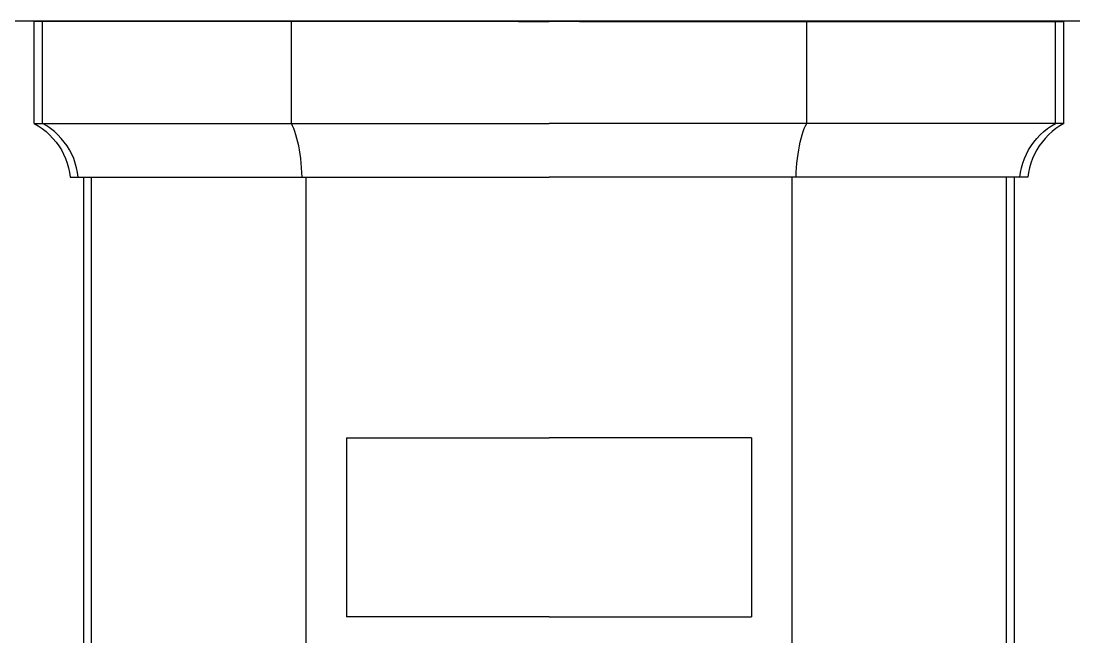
# Model space of a CAD drawing. Header units: millimetres. Extents: x -11840 to 12480, y -4119 to 5972.
# Drawn here: x -5337.3 to -5102.1, y -87 to 50.6 of the extents above; entities that cross this region are included whole.
import ezdxf

# ---------------------------------------------------------------- set-up
doc = ezdxf.new("R2010")
doc.units = ezdxf.units.MM

msp = doc.modelspace()

# ---------------------------------------------------------------- linework, layer by layer
at = {"color": 250, "true_color": 0x333333}
msp.add_line((-4859.71, 50.55), (-10315.52, 50.55), dxfattribs=at)
msp.add_line((-4859.71, 50.55), (-10315.52, 50.55), dxfattribs=at)
at = {"color": 251, "true_color": 0x666666}
for p, q in [((-5332.46, 50.48), (-5334.34, 50.48)), ((-5334.34, 27.68), (-5334.34, 50.48)), ((-5332.46, 50.48), (-5334.34, 50.48)), ((-5334.34, 27.68), (-5334.34, 50.48)), ((-5332.46, 27.68), (-5332.46, 50.48)), ((-5276.9, 50.48), (-5332.46, 50.48)), ((-5332.46, 27.68), (-5332.46, 50.48)), ((-5276.9, 50.48), (-5332.46, 50.48)), ((-5276.9, 27.68), (-5276.9, 50.48)), ((-5271.19, 50.48), (-5276.9, 50.48)), ((-5271.19, 50.48), (-5276.9, 50.48)), ((-5276.9, 27.68), (-5276.9, 50.48)), ((-5265.24, 50.48), (-5271.19, 50.48)), ((-5265.24, 50.48), (-5271.19, 50.48)), ((-5259.08, 50.48), (-5265.24, 50.48)), ((-5259.08, 50.48), (-5265.24, 50.48)), ((-5252.74, 50.48), (-5259.08, 50.48)), ((-5252.74, 50.48), (-5259.08, 50.48)), ((-5246.25, 50.48), (-5252.74, 50.48)), ((-5246.25, 50.48), (-5252.74, 50.48)), ((-5239.63, 50.48), (-5246.25, 50.48)), ((-5239.63, 50.48), (-5246.25, 50.48)), ((-5232.92, 50.48), (-5239.63, 50.48)), ((-5232.92, 50.48), (-5239.63, 50.48)), ((-5226.15, 50.48), (-5232.92, 50.48)), ((-5226.15, 50.48), (-5232.92, 50.48)), ((-5226.15, 50.48), (-5219.34, 50.48)), ((-5226.15, 50.48), (-5219.34, 50.48)), ((-5212.54, 50.48), (-5219.34, 50.48)), ((-5212.54, 50.48), (-5219.34, 50.48)), ((-5212.54, 50.48), (-5205.77, 50.48)), ((-5212.54, 50.48), (-5205.77, 50.48)), ((-5205.77, 50.48), (-5199.06, 50.48)), ((-5205.77, 50.48), (-5199.06, 50.48)), ((-5199.06, 50.48), (-5192.44, 50.48)), ((-5199.06, 50.48), (-5192.44, 50.48)), ((-5192.44, 50.48), (-5185.95, 50.48)), ((-5192.44, 50.48), (-5185.95, 50.48)), ((-5185.95, 50.48), (-5179.61, 50.48)), ((-5185.95, 50.48), (-5179.61, 50.48)), ((-5179.61, 50.48), (-5173.45, 50.48)), ((-5179.61, 50.48), (-5173.45, 50.48)), ((-5173.45, 50.48), (-5167.5, 50.48)), ((-5173.45, 50.48), (-5167.5, 50.48)), ((-5167.5, 50.48), (-5161.79, 50.48)), ((-5167.5, 50.48), (-5161.79, 50.48)), ((-5161.79, 50.48), (-5106.23, 50.48)), ((-5161.79, 27.68), (-5161.79, 50.48)), ((-5161.79, 27.68), (-5161.79, 50.48)), ((-5161.79, 50.48), (-5106.23, 50.48)), ((-5106.23, 27.68), (-5106.23, 50.48)), ((-5106.23, 50.48), (-5104.34, 50.48)), ((-5106.23, 50.48), (-5104.34, 50.48)), ((-5106.23, 27.68), (-5106.23, 50.48)), ((-5104.34, 27.68), (-5104.34, 50.48)), ((-5104.34, 27.68), (-5104.34, 50.48)), ((-5334.34, 27.68), (-5332.46, 27.68)), ((-5334.34, 27.68), (-5333.42, 27.14)), ((-5334.34, 27.68), (-5332.46, 27.68)), ((-5334.34, 27.68), (-5333.42, 27.14)), ((-5333.42, 27.14), (-5332.53, 26.53)), ((-5333.42, 27.14), (-5332.53, 26.53)), ((-5332.53, 26.53), (-5331.69, 25.86)), ((-5332.53, 26.53), (-5331.69, 25.86)), ((-5331.55, 27.14), (-5332.46, 27.68)), ((-5331.55, 27.14), (-5332.46, 27.68)), ((-5332.46, 27.68), (-5276.9, 27.68)), ((-5332.46, 27.68), (-5276.9, 27.68)), ((-5330.67, 26.53), (-5331.55, 27.14)), ((-5330.67, 26.53), (-5331.55, 27.14)), ((-5329.83, 25.86), (-5330.67, 26.53)), ((-5329.83, 25.86), (-5330.67, 26.53)), ((-5276.62, 27.14), (-5276.9, 27.68)), ((-5276.9, 27.68), (-5271.19, 27.68)), ((-5276.9, 27.68), (-5271.19, 27.68)), ((-5276.62, 27.14), (-5276.9, 27.68)), ((-5276.36, 26.53), (-5276.62, 27.14)), ((-5276.36, 26.53), (-5276.62, 27.14)), ((-5276.11, 25.86), (-5276.36, 26.53)), ((-5276.11, 25.86), (-5276.36, 26.53)), ((-5271.19, 27.68), (-5265.24, 27.68)), ((-5271.19, 27.68), (-5265.24, 27.68)), ((-5265.24, 27.68), (-5259.08, 27.68)), ((-5265.24, 27.68), (-5259.08, 27.68)), ((-5259.08, 27.68), (-5252.74, 27.68)), ((-5259.08, 27.68), (-5252.74, 27.68)), ((-5252.74, 27.68), (-5246.25, 27.68)), ((-5252.74, 27.68), (-5246.25, 27.68)), ((-5246.25, 27.68), (-5239.63, 27.68)), ((-5246.25, 27.68), (-5239.63, 27.68)), ((-5239.63, 27.68), (-5232.92, 27.68)), ((-5239.63, 27.68), (-5232.92, 27.68)), ((-5232.92, 27.68), (-5226.15, 27.68)), ((-5232.92, 27.68), (-5226.15, 27.68)), ((-5226.15, 27.68), (-5219.34, 27.68)), ((-5226.15, 27.68), (-5219.34, 27.68)), ((-5212.54, 27.68), (-5219.34, 27.68)), ((-5212.54, 27.68), (-5219.34, 27.68)), ((-5205.77, 27.68), (-5212.54, 27.68)), ((-5205.77, 27.68), (-5212.54, 27.68)), ((-5199.06, 27.68), (-5205.77, 27.68)), ((-5199.06, 27.68), (-5205.77, 27.68)), ((-5192.44, 27.68), (-5199.06, 27.68)), ((-5192.44, 27.68), (-5199.06, 27.68)), ((-5185.95, 27.68), (-5192.44, 27.68)), ((-5185.95, 27.68), (-5192.44, 27.68)), ((-5179.61, 27.68), (-5185.95, 27.68)), ((-5179.61, 27.68), (-5185.95, 27.68)), ((-5173.45, 27.68), (-5179.61, 27.68)), ((-5173.45, 27.68), (-5179.61, 27.68)), ((-5167.5, 27.68), (-5173.45, 27.68)), ((-5167.5, 27.68), (-5173.45, 27.68)), ((-5161.79, 27.68), (-5167.5, 27.68)), ((-5161.79, 27.68), (-5167.5, 27.68)), ((-5162.58, 25.86), (-5162.33, 26.53)), ((-5162.58, 25.86), (-5162.33, 26.53)), ((-5162.33, 26.53), (-5162.07, 27.14)), ((-5162.33, 26.53), (-5162.07, 27.14)), ((-5162.07, 27.14), (-5161.79, 27.68)), ((-5162.07, 27.14), (-5161.79, 27.68)), ((-5106.23, 27.68), (-5161.79, 27.68)), ((-5106.23, 27.68), (-5161.79, 27.68)), ((-5108.85, 25.86), (-5108.02, 26.53)), ((-5108.85, 25.86), (-5108.02, 26.53)), ((-5108.02, 26.53), (-5107.14, 27.14)), ((-5108.02, 26.53), (-5107.14, 27.14)), ((-5107.14, 27.14), (-5106.23, 27.68)), ((-5107.14, 27.14), (-5106.23, 27.68)), ((-5106.16, 26.53), (-5107, 25.86)), ((-5106.16, 26.53), (-5107, 25.86)), ((-5104.34, 27.68), (-5106.23, 27.68)), ((-5104.34, 27.68), (-5106.23, 27.68)), ((-5105.27, 27.14), (-5106.16, 26.53)), ((-5105.27, 27.14), (-5106.16, 26.53)), ((-5104.34, 27.68), (-5105.27, 27.14)), ((-5104.34, 27.68), (-5105.27, 27.14)), ((-5331.69, 25.86), (-5330.9, 25.14)), ((-5331.69, 25.86), (-5330.9, 25.14)), ((-5330.9, 25.14), (-5330.15, 24.36)), ((-5330.9, 25.14), (-5330.15, 24.36)), ((-5330.15, 24.36), (-5329.47, 23.54)), ((-5330.15, 24.36), (-5329.47, 23.54)), ((-5329.05, 25.14), (-5329.83, 25.86)), ((-5329.05, 25.14), (-5329.83, 25.86)), ((-5329.47, 23.54), (-5328.84, 22.67)), ((-5329.47, 23.54), (-5328.84, 22.67)), ((-5328.31, 24.36), (-5329.05, 25.14)), ((-5328.31, 24.36), (-5329.05, 25.14)), ((-5327.63, 23.54), (-5328.31, 24.36)), ((-5327.63, 23.54), (-5328.31, 24.36)), ((-5327.01, 22.67), (-5327.63, 23.54)), ((-5327.01, 22.67), (-5327.63, 23.54)), ((-5275.87, 25.14), (-5276.11, 25.86)), ((-5275.87, 25.14), (-5276.11, 25.86)), ((-5275.66, 24.36), (-5275.87, 25.14)), ((-5275.66, 24.36), (-5275.87, 25.14)), ((-5275.45, 23.54), (-5275.66, 24.36)), ((-5275.45, 23.54), (-5275.66, 24.36)), ((-5275.27, 22.67), (-5275.45, 23.54)), ((-5275.27, 22.67), (-5275.45, 23.54)), ((-5163.42, 22.67), (-5163.24, 23.54)), ((-5163.42, 22.67), (-5163.24, 23.54)), ((-5163.24, 23.54), (-5163.03, 24.36)), ((-5163.24, 23.54), (-5163.03, 24.36)), ((-5163.03, 24.36), (-5162.81, 25.14)), ((-5163.03, 24.36), (-5162.81, 25.14)), ((-5162.81, 25.14), (-5162.58, 25.86)), ((-5162.81, 25.14), (-5162.58, 25.86)), ((-5111.68, 22.67), (-5111.06, 23.54)), ((-5111.68, 22.67), (-5111.06, 23.54)), ((-5111.06, 23.54), (-5110.38, 24.36)), ((-5111.06, 23.54), (-5110.38, 24.36)), ((-5110.38, 24.36), (-5109.64, 25.14)), ((-5110.38, 24.36), (-5109.64, 25.14)), ((-5109.22, 23.54), (-5109.85, 22.67)), ((-5109.22, 23.54), (-5109.85, 22.67)), ((-5109.64, 25.14), (-5108.85, 25.86)), ((-5109.64, 25.14), (-5108.85, 25.86)), ((-5108.53, 24.36), (-5109.22, 23.54)), ((-5108.53, 24.36), (-5109.22, 23.54)), ((-5107.79, 25.14), (-5108.53, 24.36)), ((-5107.79, 25.14), (-5108.53, 24.36)), ((-5107, 25.86), (-5107.79, 25.14)), ((-5107, 25.86), (-5107.79, 25.14)), ((-5328.84, 22.67), (-5328.27, 21.76)), ((-5328.84, 22.67), (-5328.27, 21.76)), ((-5328.27, 21.76), (-5327.77, 20.81)), ((-5328.27, 21.76), (-5327.77, 20.81)), ((-5326.45, 21.76), (-5327.01, 22.67)), ((-5326.45, 21.76), (-5327.01, 22.67)), ((-5325.95, 20.81), (-5326.45, 21.76)), ((-5325.95, 20.81), (-5326.45, 21.76)), ((-5275.1, 21.76), (-5275.27, 22.67)), ((-5275.1, 21.76), (-5275.27, 22.67)), ((-5274.95, 20.81), (-5275.1, 21.76)), ((-5274.95, 20.81), (-5275.1, 21.76)), ((-5163.74, 20.81), (-5163.59, 21.76)), ((-5163.74, 20.81), (-5163.59, 21.76)), ((-5163.59, 21.76), (-5163.42, 22.67)), ((-5163.59, 21.76), (-5163.42, 22.67)), ((-5112.73, 20.81), (-5112.24, 21.76)), ((-5112.73, 20.81), (-5112.24, 21.76)), ((-5112.24, 21.76), (-5111.68, 22.67)), ((-5112.24, 21.76), (-5111.68, 22.67)), ((-5110.42, 21.76), (-5110.92, 20.81)), ((-5110.42, 21.76), (-5110.92, 20.81)), ((-5109.85, 22.67), (-5110.42, 21.76)), ((-5109.85, 22.67), (-5110.42, 21.76)), ((-5327.77, 20.81), (-5327.34, 19.83)), ((-5327.77, 20.81), (-5327.34, 19.83)), ((-5327.34, 19.83), (-5326.97, 18.82)), ((-5327.34, 19.83), (-5326.97, 18.82)), ((-5326.97, 18.82), (-5326.68, 17.79)), ((-5326.97, 18.82), (-5326.68, 17.79)), ((-5325.52, 19.83), (-5325.95, 20.81)), ((-5325.52, 19.83), (-5325.95, 20.81)), ((-5325.16, 18.82), (-5325.52, 19.83)), ((-5325.16, 18.82), (-5325.52, 19.83)), ((-5324.87, 17.79), (-5325.16, 18.82)), ((-5324.87, 17.79), (-5325.16, 18.82)), ((-5274.82, 19.83), (-5274.95, 20.81)), ((-5274.82, 19.83), (-5274.95, 20.81)), ((-5274.71, 18.82), (-5274.82, 19.83)), ((-5274.71, 18.82), (-5274.82, 19.83)), ((-5274.63, 17.79), (-5274.71, 18.82)), ((-5274.63, 17.79), (-5274.71, 18.82)), ((-5164.06, 17.79), (-5163.98, 18.82)), ((-5164.06, 17.79), (-5163.98, 18.82)), ((-5163.98, 18.82), (-5163.87, 19.83)), ((-5163.98, 18.82), (-5163.87, 19.83)), ((-5163.87, 19.83), (-5163.74, 20.81)), ((-5163.87, 19.83), (-5163.74, 20.81)), ((-5113.82, 17.79), (-5113.53, 18.82)), ((-5113.82, 17.79), (-5113.53, 18.82)), ((-5113.53, 18.82), (-5113.17, 19.83)), ((-5113.53, 18.82), (-5113.17, 19.83)), ((-5113.17, 19.83), (-5112.73, 20.81)), ((-5113.17, 19.83), (-5112.73, 20.81)), ((-5111.72, 18.82), (-5112.01, 17.79)), ((-5111.72, 18.82), (-5112.01, 17.79)), ((-5111.35, 19.83), (-5111.72, 18.82)), ((-5111.35, 19.83), (-5111.72, 18.82)), ((-5110.92, 20.81), (-5111.35, 19.83)), ((-5110.92, 20.81), (-5111.35, 19.83)), ((-5326.68, 17.79), (-5326.45, 16.74)), ((-5326.68, 17.79), (-5326.45, 16.74)), ((-5326.45, 16.74), (-5326.3, 15.68)), ((-5326.45, 16.74), (-5326.3, 15.68)), ((-5324.65, 16.74), (-5324.87, 17.79)), ((-5324.65, 16.74), (-5324.87, 17.79)), ((-5324.5, 15.68), (-5324.65, 16.74)), ((-5324.5, 15.68), (-5324.65, 16.74)), ((-5274.56, 16.74), (-5274.63, 17.79)), ((-5274.56, 16.74), (-5274.63, 17.79)), ((-5274.51, 15.68), (-5274.56, 16.74)), ((-5274.51, 15.68), (-5274.56, 16.74)), ((-5164.17, 15.68), (-5164.13, 16.74)), ((-5164.17, 15.68), (-5164.13, 16.74)), ((-5164.13, 16.74), (-5164.06, 17.79)), ((-5164.13, 16.74), (-5164.06, 17.79)), ((-5114.19, 15.68), (-5114.04, 16.74)), ((-5114.19, 15.68), (-5114.04, 16.74)), ((-5114.04, 16.74), (-5113.82, 17.79)), ((-5114.04, 16.74), (-5113.82, 17.79)), ((-5112.24, 16.74), (-5112.39, 15.68)), ((-5112.24, 16.74), (-5112.39, 15.68)), ((-5112.01, 17.79), (-5112.24, 16.74)), ((-5112.01, 17.79), (-5112.24, 16.74)), ((-5326.3, 15.68), (-5324.5, 15.68)), ((-5326.3, 15.68), (-5324.5, 15.68)), ((-5324.5, 15.68), (-5274.51, 15.68)), ((-5324.5, 15.68), (-5274.51, 15.68)), ((-5323.28, -129.52), (-5323.28, 15.68)), ((-5323.28, -129.52), (-5323.28, 15.68)), ((-5321.51, -129.52), (-5321.51, 15.68)), ((-5321.51, -129.52), (-5321.51, 15.68)), ((-5274.51, 15.68), (-5267.04, 15.68)), ((-5274.51, 15.68), (-5267.04, 15.68)), ((-5273.62, -129.52), (-5273.62, 15.68)), ((-5273.62, -129.52), (-5273.62, 15.68)), ((-5267.04, 15.68), (-5261.56, 15.68)), ((-5267.04, 15.68), (-5261.56, 15.68)), ((-5261.56, 15.68), (-5255.9, 15.68)), ((-5261.56, 15.68), (-5255.9, 15.68)), ((-5255.9, 15.68), (-5250.07, 15.68)), ((-5255.9, 15.68), (-5250.07, 15.68)), ((-5250.07, 15.68), (-5244.09, 15.68)), ((-5250.07, 15.68), (-5244.09, 15.68)), ((-5244.09, 15.68), (-5238.01, 15.68)), ((-5244.09, 15.68), (-5238.01, 15.68)), ((-5238.01, 15.68), (-5231.83, 15.68)), ((-5238.01, 15.68), (-5231.83, 15.68)), ((-5231.83, 15.68), (-5225.6, 15.68)), ((-5231.83, 15.68), (-5225.6, 15.68)), ((-5225.6, 15.68), (-5219.34, 15.68)), ((-5225.6, 15.68), (-5219.34, 15.68)), ((-5213.09, 15.68), (-5219.34, 15.68)), ((-5213.09, 15.68), (-5219.34, 15.68)), ((-5206.86, 15.68), (-5213.09, 15.68)), ((-5206.86, 15.68), (-5213.09, 15.68)), ((-5200.68, 15.68), (-5206.86, 15.68)), ((-5200.68, 15.68), (-5206.86, 15.68)), ((-5194.6, 15.68), (-5200.68, 15.68)), ((-5194.6, 15.68), (-5200.68, 15.68)), ((-5188.62, 15.68), (-5194.6, 15.68)), ((-5188.62, 15.68), (-5194.6, 15.68)), ((-5182.79, 15.68), (-5188.62, 15.68)), ((-5182.79, 15.68), (-5188.62, 15.68)), ((-5177.12, 15.68), (-5182.79, 15.68)), ((-5177.12, 15.68), (-5182.79, 15.68)), ((-5171.65, 15.68), (-5177.12, 15.68)), ((-5171.65, 15.68), (-5177.12, 15.68)), ((-5164.17, 15.68), (-5171.65, 15.68)), ((-5164.17, 15.68), (-5171.65, 15.68)), ((-5165.07, -129.52), (-5165.07, 15.68)), ((-5165.07, -129.52), (-5165.07, 15.68)), ((-5114.19, 15.68), (-5164.17, 15.68)), ((-5114.19, 15.68), (-5164.17, 15.68)), ((-5117.18, -129.52), (-5117.18, 15.68)), ((-5117.18, -129.52), (-5117.18, 15.68)), ((-5115.4, -129.52), (-5115.4, 15.68)), ((-5115.4, -129.52), (-5115.4, 15.68)), ((-5112.39, 15.68), (-5114.19, 15.68)), ((-5112.39, 15.68), (-5114.19, 15.68)), ((-5264.59, -42.52), (-5262.48, -42.52)), ((-5264.59, -42.52), (-5264.59, -82.52)), ((-5264.59, -42.52), (-5264.59, -82.52)), ((-5264.59, -42.52), (-5262.48, -42.52)), ((-5262.48, -42.52), (-5256.69, -42.52)), ((-5262.48, -42.52), (-5256.69, -42.52)), ((-5256.69, -42.52), (-5250.73, -42.52)), ((-5256.69, -42.52), (-5250.73, -42.52)), ((-5250.73, -42.52), (-5244.63, -42.52)), ((-5250.73, -42.52), (-5244.63, -42.52)), ((-5244.63, -42.52), (-5238.41, -42.52)), ((-5244.63, -42.52), (-5238.41, -42.52)), ((-5238.41, -42.52), (-5232.1, -42.52)), ((-5238.41, -42.52), (-5232.1, -42.52)), ((-5232.1, -42.52), (-5225.74, -42.52)), ((-5232.1, -42.52), (-5225.74, -42.52)), ((-5225.74, -42.52), (-5219.34, -42.52)), ((-5225.74, -42.52), (-5219.34, -42.52)), ((-5212.95, -42.52), (-5219.34, -42.52)), ((-5212.95, -42.52), (-5219.34, -42.52)), ((-5206.58, -42.52), (-5212.95, -42.52)), ((-5206.58, -42.52), (-5212.95, -42.52)), ((-5200.28, -42.52), (-5206.58, -42.52)), ((-5200.28, -42.52), (-5206.58, -42.52)), ((-5194.06, -42.52), (-5200.28, -42.52)), ((-5194.06, -42.52), (-5200.28, -42.52)), ((-5187.95, -42.52), (-5194.06, -42.52)), ((-5187.95, -42.52), (-5194.06, -42.52)), ((-5181.99, -42.52), (-5187.95, -42.52)), ((-5181.99, -42.52), (-5187.95, -42.52)), ((-5176.21, -42.52), (-5181.99, -42.52)), ((-5176.21, -42.52), (-5181.99, -42.52)), ((-5174.1, -42.52), (-5176.21, -42.52)), ((-5174.1, -42.52), (-5176.21, -42.52)), ((-5174.1, -42.52), (-5174.1, -82.52)), ((-5174.1, -42.52), (-5174.1, -82.52)), ((-5262.48, -82.52), (-5264.59, -82.52)), ((-5262.48, -82.52), (-5264.59, -82.52)), ((-5256.69, -82.52), (-5262.48, -82.52)), ((-5256.69, -82.52), (-5262.48, -82.52)), ((-5250.73, -82.52), (-5256.69, -82.52)), ((-5250.73, -82.52), (-5256.69, -82.52)), ((-5244.63, -82.52), (-5250.73, -82.52)), ((-5244.63, -82.52), (-5250.73, -82.52)), ((-5238.41, -82.52), (-5244.63, -82.52)), ((-5238.41, -82.52), (-5244.63, -82.52)), ((-5232.1, -82.52), (-5238.41, -82.52)), ((-5232.1, -82.52), (-5238.41, -82.52)), ((-5225.74, -82.52), (-5232.1, -82.52)), ((-5225.74, -82.52), (-5232.1, -82.52)), ((-5219.34, -82.52), (-5225.74, -82.52)), ((-5219.34, -82.52), (-5225.74, -82.52)), ((-5219.34, -82.52), (-5212.95, -82.52)), ((-5219.34, -82.52), (-5212.95, -82.52)), ((-5212.95, -82.52), (-5206.58, -82.52)), ((-5212.95, -82.52), (-5206.58, -82.52)), ((-5206.58, -82.52), (-5200.28, -82.52)), ((-5206.58, -82.52), (-5200.28, -82.52)), ((-5200.28, -82.52), (-5194.06, -82.52)), ((-5200.28, -82.52), (-5194.06, -82.52)), ((-5194.06, -82.52), (-5187.95, -82.52)), ((-5194.06, -82.52), (-5187.95, -82.52)), ((-5187.95, -82.52), (-5181.99, -82.52)), ((-5187.95, -82.52), (-5181.99, -82.52)), ((-5181.99, -82.52), (-5176.21, -82.52)), ((-5181.99, -82.52), (-5176.21, -82.52)), ((-5176.21, -82.52), (-5174.1, -82.52)), ((-5176.21, -82.52), (-5174.1, -82.52))]:
    msp.add_line(p, q, dxfattribs=at)
at = {"color": 253, "true_color": 0x999999}
for p, q in [((-5260.04, 50.48), (-5260.04, 50.55)), ((-5260.04, 50.48), (-5260.04, 50.55)), ((-5180.04, 50.48), (-5180.04, 50.55)), ((-5180.04, 50.48), (-5180.04, 50.55))]:
    msp.add_line(p, q, dxfattribs=at)

doc.saveas('drawing.dxf')
